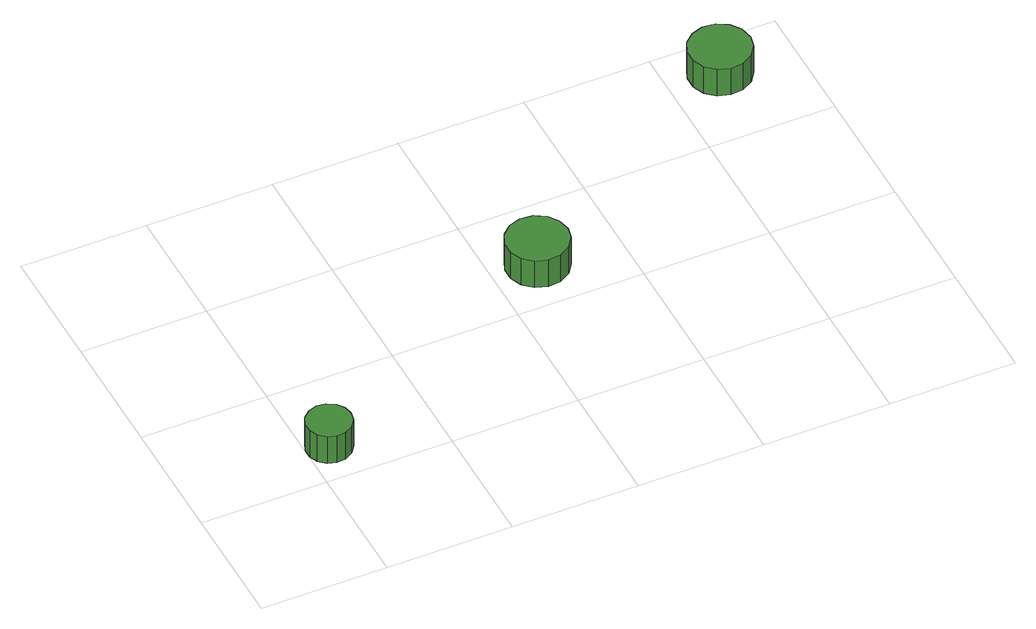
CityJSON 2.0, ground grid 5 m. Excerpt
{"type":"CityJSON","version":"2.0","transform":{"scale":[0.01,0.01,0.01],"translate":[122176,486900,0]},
"CityObjects":{
"tree1":{"type":"SolitaryVegetationObject","attributes":{"function":"something"},"geometry":[{"type":"MultiSurface","lod":"1","boundaries":[[[0,1,2,3,4,5,6,7,8,9,10,11,12,13,14]],[[15,16,17,18,19,20,21,22,23,24,25,26,27,28,29]],[[0,29,28,1]],[[1,28,27,2]],[[2,27,26,3]],[[3,26,25,4]],[[4,25,24,5]],[[5,24,23,6]],[[6,23,22,7]],[[7,22,21,8]],[[8,21,20,9]],[[9,20,19,10]],[[10,19,18,11]],[[11,18,17,12]],[[12,17,16,13]],[[13,16,15,14]],[[14,15,29,0]]]}]},
"tree2":{"type":"SolitaryVegetationObject","attributes":{"function":"something"},"geometry":[{"type":"MultiSurface","lod":"1","boundaries":[[[30,31,32,33,34,35,36,37,38,39,40,41,42,43,44]],[[45,46,47,48,49,50,51,52,53,54,55,56,57,58,59]],[[30,59,58,31]],[[31,58,57,32]],[[32,57,56,33]],[[33,56,55,34]],[[34,55,54,35]],[[35,54,53,36]],[[36,53,52,37]],[[37,52,51,38]],[[38,51,50,39]],[[39,50,49,40]],[[40,49,48,41]],[[41,48,47,42]],[[42,47,46,43]],[[43,46,45,44]],[[44,45,59,30]]]}]},
"tree3":{"type":"SolitaryVegetationObject","attributes":{"function":"something"},"geometry":[{"type":"MultiSurface","lod":"1","boundaries":[[[60,61,62,63,64,65,66,67,68,69,70,71,72,73,74]],[[75,76,77,78,79,80,81,82,83,84,85,86,87,88,89]],[[60,89,88,61]],[[61,88,87,62]],[[62,87,86,63]],[[63,86,85,64]],[[64,85,84,65]],[[65,84,83,66]],[[66,83,82,67]],[[67,82,81,68]],[[68,81,80,69]],[[69,80,79,70]],[[70,79,78,71]],[[71,78,77,72]],[[72,77,76,73]],[[73,76,75,74]],[[74,75,89,60]]]}]}
},
"vertices":[
[176,165,188],[169,201,188],[147,230,188],[115,249,188],[79,253,188],[44,241,188],[17,217,188],[2,183,188],[2,147,188],[17,113,188],[44,89,188],[79,77,188],[115,81,188],[147,99,188],[169,129,188],[169,129,59],[147,99,59],[115,81,59],[79,77,59],[44,89,59],[17,113,59],[2,147,59],[2,183,59],[17,217,59],[44,241,59],[79,253,59],[115,249,59],[147,230,59],[169,201,59],[176,165,59],
[1296,703,193],[1285,752,193],[1256,793,193],[1212,818,193],[1162,823,193],[1114,808,193],[1077,774,193],[1056,728,193],[1056,678,193],[1077,632,193],[1114,598,193],[1162,582,193],[1212,588,193],[1256,613,193],[1285,654,193],[1285,654,64],[1256,613,64],[1212,588,64],[1162,582,64],[1114,598,64],[1077,632,64],[1056,678,64],[1056,728,64],[1077,774,64],[1114,808,64],[1162,823,64],[1212,818,64],[1256,793,64],[1285,752,64],[1296,703,64],
[2322,1330,195],[2311,1380,195],[2282,1420,195],[2238,1446,195],[2188,1451,195],[2140,1435,195],[2102,1402,195],[2082,1356,195],[2082,1305,195],[2102,1259,195],[2140,1225,195],[2188,1210,195],[2238,1215,195],[2282,1240,195],[2311,1281,195],[2311,1281,66],[2282,1240,66],[2238,1215,66],[2188,1210,66],[2140,1225,66],[2102,1259,66],[2082,1305,66],[2082,1356,66],[2102,1402,66],[2140,1435,66],[2188,1451,66],[2238,1446,66],[2282,1420,66],[2311,1380,66],[2322,1330,66]
]}
